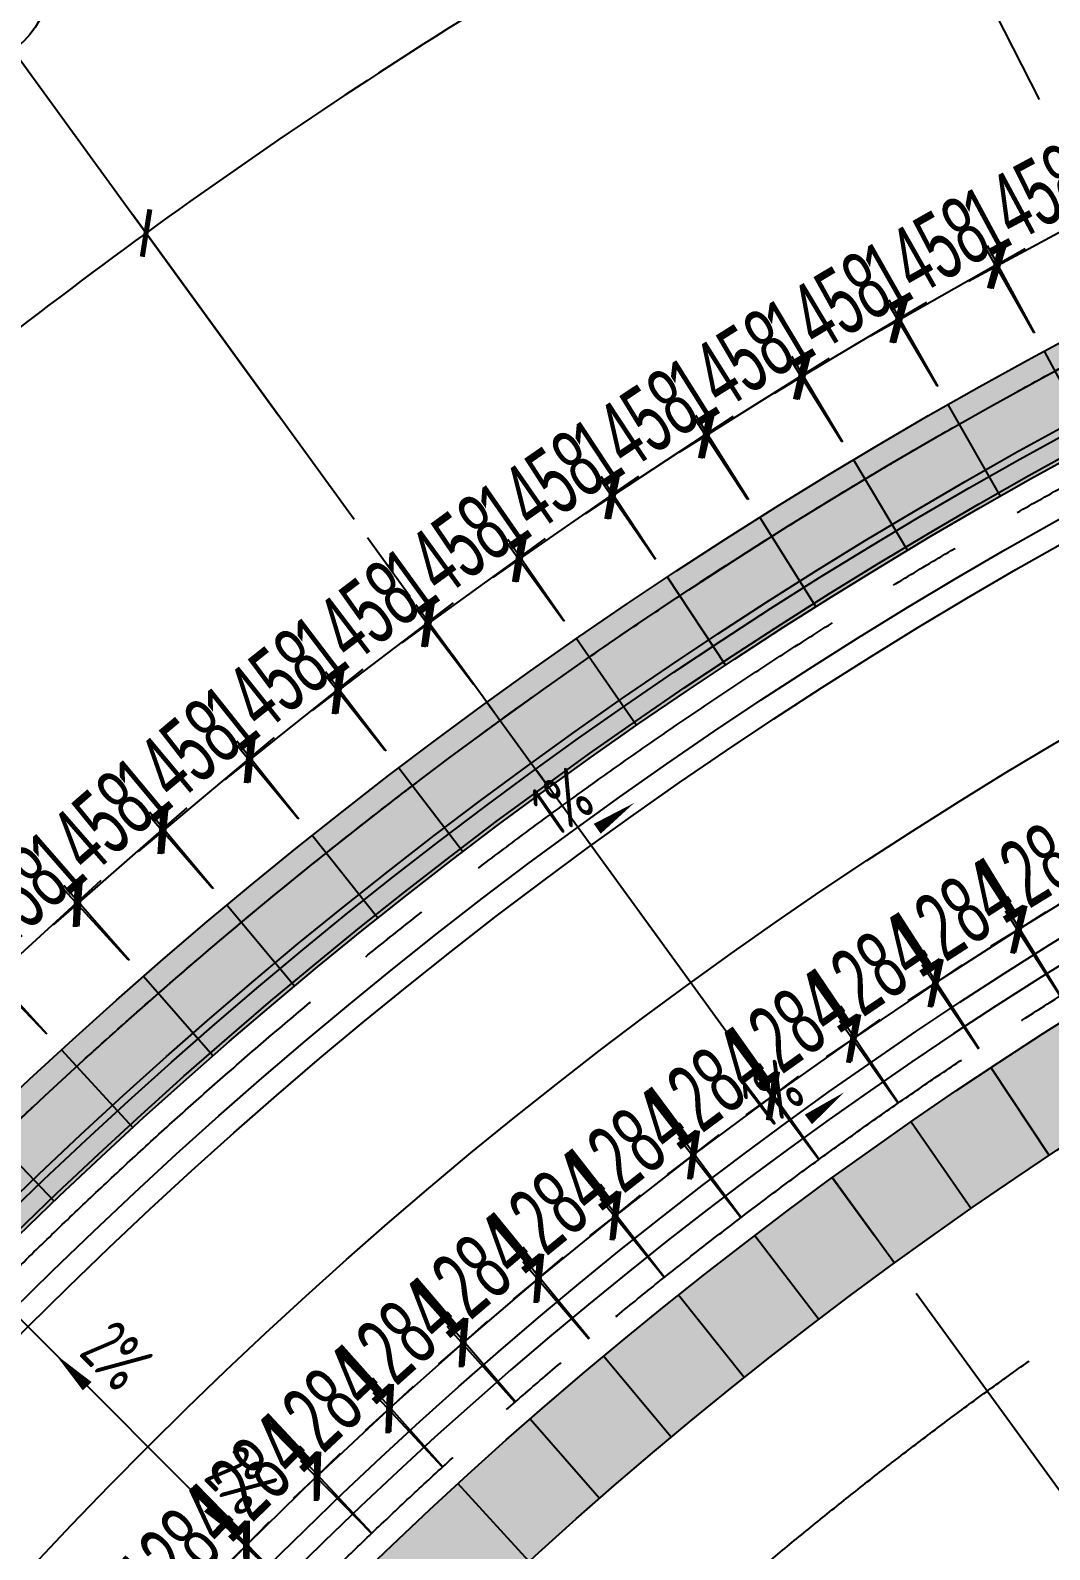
# Model space of a CAD drawing. Extents: x 104132 to 3338343, y -1228862 to 1409848.
# Drawn here: x 1716720 to 1730250, y 131837 to 151998 of the extents above; entities that cross this region are included whole.
import ezdxf
from ezdxf.enums import TextEntityAlignment as Align

# ---------------------------------------------------------------- set-up
doc = ezdxf.new("R2010")
doc.units = 0
doc.linetypes.add('CENTER', pattern=[50.8, 31.75, -6.35, 6.35, -6.35])
doc.linetypes.add('CENTER2', pattern=[28.575, 19.05, -3.175, 3.175, -3.175])
doc.layers.get('0').update_dxf_attribs({"color": 8})
doc.layers.get('Defpoints').update_dxf_attribs({"color": 8})
for name, color, linetype in [('#幕墙线-平面', 8, 'Continuous'), ('#标注', 8, 'Continuous'), ('#轴线', 8, 'CENTER2'), ('A-ROOF-DRAN', 8, 'Continuous'), ('dim', 8, 'Continuous'), ('DIM_SYMB', 8, 'Continuous'), ('DOTE', 8, 'CENTER'), ('IEL-FINE', 8, 'Continuous'), ('分水线', 8, 'Continuous'), ('女儿墙', 8, 'Continuous')]:
    doc.layers.add(name, color=color, linetype=linetype)
doc.styles.add('JHZX', font='jrs.shx', dxfattribs={"width": 0.6, "bigfont": 'jhz.shx'})
doc.styles.add('XD2008', font='xd-hzs.shx', dxfattribs={"width": 0.7, "bigfont": 'xd-hztxt.shx'})
doc.dimstyles.new('JZBZ-300', dxfattribs={"dimscale": 300, "dimtxt": 3, "dimasz": 1.5, "dimexe": 1, "dimexo": 1, "dimgap": 0.5, "dimtad": 1, "dimdec": 0, "dimdsep": 46, "dimtxsty": 'JHZX', "dimblk1": 'ARCHTICK', "dimblk2": 'ARCHTICK', "dimsah": 1, "dimcen": 0, "dimclrd": 1, "dimclre": 1, "dimclrt": 2, "dimadec": 3, "dimazin": 2, "dimtfac": 1, "dimtdec": 0, "dimtix": 1, "dimtmove": 0, "dimatfit": 3, "dimfxl": 1, "dimtolj": 1, "dimlwd": -1, "dimlwe": -1, "dimarcsym": 1})

# ---------------------------------------------------------------- blocks, each defined once
blk = doc.blocks.new('_ARCHTICK')
at = {"color": 0, "linetype": 'ByBlock', "const_width": 0.15}
blk.add_lwpolyline([(-0.5, -0.5), (0.5, 0.5)], dxfattribs=at)
blk = doc.blocks.new('*D27')
at = {"layer": '#标注', "color": 1, "ltscale": 300, "transparency": 16777216}
for p, q in [((550455, -82674), (548910, -77919)), ((540597, -86757), (538327, -82302))]:
    blk.add_line(p, q, dxfattribs=at)
blk.add_arc((571468, -147346), 72700, 108, 117, dxfattribs=at)
at = {"layer": 'Defpoints', "color": 0, "ltscale": 300, "transparency": 16777216}
for p in [(545415, -79475), (550547, -82959), (540733, -87025), (571468, -147346)]:
    blk.add_point(p, dxfattribs=at)
at = {"layer": '#标注', "color": 1, "ltscale": 300, "transparency": 16777216, "xscale": 450, "yscale": 450, "zscale": 450}
for p, rotation in [((549002, -78204), 18.0000000000014), ((538463, -82570), 207.0000000000022)]:
    blk.add_blockref('_ARCHTICK', p, dxfattribs=dict(at, rotation=rotation))
at = {"layer": '#标注', "color": 2, "ltscale": 300, "transparency": 16777216, "insert": (543417, -79626), "char_height": 900, "attachment_point": 5, "rotation": 22.5, "style": 'JHZX'}
blk.add_mtext('\\A1;9°', dxfattribs=at)
blk = doc.blocks.new('*D28')
at = {"layer": '#标注', "color": 1, "ltscale": 300, "transparency": 16777216}
for p, q in [((540597, -86757), (538327, -82302)), ((531498, -92333), (528560, -88288))]:
    blk.add_line(p, q, dxfattribs=at)
blk.add_arc((571468, -147346), 72700, 117, 126, dxfattribs=at)
at = {"layer": 'Defpoints', "color": 0, "ltscale": 300, "transparency": 16777216}
for p in [(535118, -84386), (540733, -87025), (531675, -92575), (571468, -147346)]:
    blk.add_point(p, dxfattribs=at)
at = {"layer": '#标注', "color": 1, "ltscale": 300, "transparency": 16777216, "xscale": 450, "yscale": 450, "zscale": 450}
for p, rotation in [((538463, -82570), 27.00000000000201), ((528736, -88530), 215.9999999999994)]:
    blk.add_blockref('_ARCHTICK', p, dxfattribs=dict(at, rotation=rotation))
at = {"layer": '#标注', "color": 2, "ltscale": 300, "transparency": 16777216, "insert": (533169, -84847), "char_height": 900, "attachment_point": 5, "rotation": 31.5, "style": 'JHZX'}
blk.add_mtext('\\A1;9°', dxfattribs=at)
blk = doc.blocks.new('*D29')
at = {"layer": '#标注', "color": 1, "ltscale": 300, "transparency": 16777216}
for p, q in [((531498, -92333), (528560, -88288)), ((523385, -99263), (519849, -95727))]:
    blk.add_line(p, q, dxfattribs=at)
blk.add_arc((571468, -147346), 72700, 126, 135, dxfattribs=at)
at = {"layer": 'Defpoints', "color": 0, "ltscale": 300, "transparency": 16777216}
for p in [(525716, -90847), (531675, -92575), (523597, -99475), (571468, -147346)]:
    blk.add_point(p, dxfattribs=at)
at = {"layer": '#标注', "color": 1, "ltscale": 300, "transparency": 16777216, "xscale": 450, "yscale": 450, "zscale": 450}
for p, rotation in [((528736, -88530), 35.99999999999944), ((520061, -95939), 224.9999999999997)]:
    blk.add_blockref('_ARCHTICK', p, dxfattribs=dict(at, rotation=rotation))
at = {"layer": '#标注', "color": 2, "ltscale": 300, "transparency": 16777216, "insert": (523863, -91608), "char_height": 900, "attachment_point": 5, "rotation": 40.5, "style": 'JHZX'}
blk.add_mtext('\\A1;9°', dxfattribs=at)
blk = doc.blocks.new('*U1046')
blk.add_line((0, -20), (0, 0))
blk.add_circle((0, -24), 4)
at = {"style": 'JHZX', "width": 0.75}
blk.add_attdef('AXES', text='', height=4, dxfattribs=at).set_placement((0, -24), align=Align.MIDDLE_CENTER)
blk = doc.blocks.new('A$C49f573b4')
at = {"layer": '女儿墙'}
for radius in [63900, 63650]:
    blk.add_circle((0, 0), radius, dxfattribs=at)
blk = doc.blocks.new('*U481')
at = {"layer": '#幕墙线-平面', "ltscale": 300}
blk.add_line((63600, -63600), (65000, -63600), dxfattribs=at)
blk = doc.blocks.new('*U482')
at = {"layer": '#幕墙线-平面'}
for p, rotation in [((847157, 6693), 118.285714285753), ((847847, 5444), 119.5714285714665), ((848565, 4211), 120.8571428571801), ((849311, 2994), 122.1428571428942), ((850084, 1794), 123.4285714286083), ((850883, 612), 124.7142857143222), ((851709, -552), 126.0000000000357), ((852561, -1697), 127.2857142857498), ((853438, -2823), 128.5714285714639), ((854340, -3929), 129.857142857178), ((855267, -5014), 131.1428571428922), ((856218, -6078), 132.4285714286065), ((857193, -7121), 133.7142857143207)]:
    blk.add_blockref('*U481', p, dxfattribs=dict(at, rotation=rotation))
blk = doc.blocks.new('*U483')
at = {"layer": '#幕墙线-平面', "ltscale": 300}
blk.add_line((55800, -55800), (57200, -55800), dxfattribs=at)
blk = doc.blocks.new('*U484')
at = {"layer": '#幕墙线-平面'}
for p, rotation in [((856593, 6091), 123.4285714286018), ((857295, 5054), 124.7142857143159), ((858019, 4033), 126.00000000003), ((858767, 3028), 127.2857142857438), ((859536, 2040), 128.5714285714579), ((860328, 1070), 129.8571428571721), ((861141, 118), 131.1428571428862), ((861975, -816), 132.4285714286003)]:
    blk.add_blockref('*U483', p, dxfattribs=dict(at, rotation=rotation))
blk = doc.blocks.new('*D587')
at = {"layer": 'Defpoints', "color": 0, "ltscale": 300, "transparency": 16777216}
for p in [(857342, 84756), (859310, 84807), (858256, 83799)]:
    blk.add_point(p, dxfattribs=at)
at = {"layer": 'dim', "color": 1, "ltscale": 300, "transparency": 16777216}
for p, q in [((859103, 85024), (858189, 85980)), ((858396, 85763), (858721, 86074)), ((858396, 85763), (857342, 84756)), ((858049, 84016), (857135, 84972)), ((857342, 84756), (857017, 84445))]:
    blk.add_line(p, q, dxfattribs=at)
at = {"layer": 'dim', "color": 1, "ltscale": 300, "transparency": 16777216, "xscale": 450, "yscale": 450, "zscale": 450}
for p, rotation in [((858396, 85763), 223.7142857143267), ((857342, 84756), 43.71428571432673)]:
    blk.add_blockref('_ARCHTICK', p, dxfattribs=dict(at, rotation=rotation))
at = {"layer": 'dim', "color": 2, "ltscale": 300, "transparency": 16777216, "insert": (857454, 85693), "char_height": 900, "attachment_point": 5, "rotation": 43.7143, "style": 'JHZX'}
blk.add_mtext('\\A1;1458', dxfattribs=at)
blk = doc.blocks.new('*D588')
at = {"layer": 'Defpoints', "color": 0, "ltscale": 300, "transparency": 16777216}
for p in [(858429, 85772), (860398, 85779), (859321, 84795)]:
    blk.add_point(p, dxfattribs=at)
at = {"layer": 'dim', "color": 1, "ltscale": 300, "transparency": 16777216}
for p, q in [((860195, 86001), (859303, 86977)), ((859505, 86756), (859837, 87059)), ((859505, 86756), (858429, 85772)), ((859119, 85017), (858226, 85993)), ((858429, 85772), (858097, 85468))]:
    blk.add_line(p, q, dxfattribs=at)
at = {"layer": 'dim', "color": 1, "ltscale": 300, "transparency": 16777216, "xscale": 450, "yscale": 450, "zscale": 450}
for p, rotation in [((859505, 86756), 222.4285714286114), ((858429, 85772), 42.42857142861146)]:
    blk.add_blockref('_ARCHTICK', p, dxfattribs=dict(at, rotation=rotation))
at = {"layer": 'dim', "color": 2, "ltscale": 300, "transparency": 16777216, "insert": (858562, 86707), "char_height": 900, "attachment_point": 5, "rotation": 42.4286, "style": 'JHZX'}
blk.add_mtext('\\A1;1458', dxfattribs=at)
blk = doc.blocks.new('*D589')
at = {"layer": 'Defpoints', "color": 0, "ltscale": 300, "transparency": 16777216}
for p in [(859538, 86763), (861507, 86726), (860409, 85767)]:
    blk.add_point(p, dxfattribs=at)
at = {"layer": 'dim', "color": 1, "ltscale": 300, "transparency": 16777216}
for p, q in [((861310, 86952), (860439, 87949)), ((860636, 87723), (860975, 88019)), ((860636, 87723), (859538, 86763)), ((860211, 85993), (859341, 86989)), ((859538, 86763), (859199, 86467))]:
    blk.add_line(p, q, dxfattribs=at)
at = {"layer": 'dim', "color": 1, "ltscale": 300, "transparency": 16777216, "xscale": 450, "yscale": 450, "zscale": 450}
for p, rotation in [((860636, 87723), 221.1428571428983), ((859538, 86763), 41.14285714289829)]:
    blk.add_blockref('_ARCHTICK', p, dxfattribs=dict(at, rotation=rotation))
at = {"layer": 'dim', "color": 2, "ltscale": 300, "transparency": 16777216, "insert": (859693, 87695), "char_height": 900, "attachment_point": 5, "rotation": 41.1429, "style": 'JHZX'}
blk.add_mtext('\\A1;1458', dxfattribs=at)
blk = doc.blocks.new('*D590')
at = {"layer": 'Defpoints', "color": 0, "ltscale": 300, "transparency": 16777216}
for p in [(860670, 87729), (862637, 87648), (861517, 86714)]:
    blk.add_point(p, dxfattribs=at)
at = {"layer": 'dim', "color": 1, "ltscale": 300, "transparency": 16777216}
for p, q in [((861789, 88664), (862135, 88952)), ((862445, 87879), (861597, 88894)), ((861789, 88664), (860670, 87729)), ((861325, 86944), (860477, 87960)), ((860670, 87729), (860324, 87441))]:
    blk.add_line(p, q, dxfattribs=at)
at = {"layer": 'dim', "color": 1, "ltscale": 300, "transparency": 16777216, "xscale": 450, "yscale": 450, "zscale": 450}
for p, rotation in [((861789, 88664), 219.8571428571859), ((860670, 87729), 39.85714285718591)]:
    blk.add_blockref('_ARCHTICK', p, dxfattribs=dict(at, rotation=rotation))
at = {"layer": 'dim', "color": 2, "ltscale": 300, "transparency": 16777216, "insert": (860845, 88657), "char_height": 900, "attachment_point": 5, "rotation": 39.8571, "style": 'JHZX'}
blk.add_mtext('\\A1;1458', dxfattribs=at)
blk = doc.blocks.new('*D591')
at = {"layer": 'Defpoints', "color": 0, "ltscale": 300, "transparency": 16777216}
for p in [(861822, 88670), (863787, 88545), (862647, 87636)]:
    blk.add_point(p, dxfattribs=at)
at = {"layer": 'dim', "color": 1, "ltscale": 300, "transparency": 16777216}
for p, q in [((863600, 88780), (862776, 89814)), ((862963, 89579), (863314, 89860)), ((862963, 89579), (861822, 88670)), ((862460, 87870), (861635, 88905)), ((861822, 88670), (861470, 88389))]:
    blk.add_line(p, q, dxfattribs=at)
at = {"layer": 'dim', "color": 1, "ltscale": 300, "transparency": 16777216, "xscale": 450, "yscale": 450, "zscale": 450}
for p, rotation in [((862963, 89579), 218.5714285714735), ((861822, 88670), 38.57142857147355)]:
    blk.add_blockref('_ARCHTICK', p, dxfattribs=dict(at, rotation=rotation))
at = {"layer": 'dim', "color": 2, "ltscale": 300, "transparency": 16777216, "insert": (862018, 89594), "char_height": 900, "attachment_point": 5, "rotation": 38.5714, "style": 'JHZX'}
blk.add_mtext('\\A1;1458', dxfattribs=at)
blk = doc.blocks.new('*D592')
at = {"layer": 'Defpoints', "color": 0, "ltscale": 300, "transparency": 16777216}
for p in [(862996, 89585), (864958, 89415), (863797, 88532)]:
    blk.add_point(p, dxfattribs=at)
at = {"layer": 'dim', "color": 1, "ltscale": 300, "transparency": 16777216}
for p, q in [((864156, 90468), (864514, 90741)), ((864776, 89654), (863975, 90707)), ((864156, 90468), (862996, 89585)), ((863616, 88771), (862814, 89823)), ((862996, 89585), (862638, 89312))]:
    blk.add_line(p, q, dxfattribs=at)
at = {"layer": 'dim', "color": 1, "ltscale": 300, "transparency": 16777216, "xscale": 450, "yscale": 450, "zscale": 450}
for p, rotation in [((864156, 90468), 217.2857142857596), ((862996, 89585), 37.28571428575962)]:
    blk.add_blockref('_ARCHTICK', p, dxfattribs=dict(at, rotation=rotation))
at = {"layer": 'dim', "color": 2, "ltscale": 300, "transparency": 16777216, "insert": (863213, 90504), "char_height": 900, "attachment_point": 5, "rotation": 37.2857, "style": 'JHZX'}
blk.add_mtext('\\A1;1458', dxfattribs=at)
blk = doc.blocks.new('*D593')
at = {"layer": 'Defpoints', "color": 0, "ltscale": 300, "transparency": 16777216}
for p in [(864190, 90473), (866147, 90259), (864967, 89402)]:
    blk.add_point(p, dxfattribs=at)
at = {"layer": 'dim', "color": 1, "ltscale": 300, "transparency": 16777216}
for p, q in [((865971, 90502), (865193, 91572)), ((865370, 91330), (865734, 91594)), ((865370, 91330), (864190, 90473)), ((864791, 89645), (864013, 90715)), ((864190, 90473), (863826, 90208))]:
    blk.add_line(p, q, dxfattribs=at)
at = {"layer": 'dim', "color": 1, "ltscale": 300, "transparency": 16777216, "xscale": 450, "yscale": 450, "zscale": 450}
for p, rotation in [((865370, 91330), 216.0000000000445), ((864190, 90473), 36.00000000004448)]:
    blk.add_blockref('_ARCHTICK', p, dxfattribs=dict(at, rotation=rotation))
at = {"layer": 'dim', "color": 2, "ltscale": 300, "transparency": 16777216, "insert": (864427, 91387), "char_height": 900, "attachment_point": 5, "rotation": 36, "style": 'JHZX'}
blk.add_mtext('\\A1;1458', dxfattribs=at)
blk = doc.blocks.new('*D594')
at = {"layer": 'Defpoints', "color": 0, "ltscale": 300, "transparency": 16777216}
for p in [(865403, 91333), (867355, 91077), (866157, 90246)]:
    blk.add_point(p, dxfattribs=at)
at = {"layer": 'dim', "color": 1, "ltscale": 300, "transparency": 16777216}
for p, q in [((867184, 91323), (866431, 92411)), ((866602, 92164), (866972, 92420)), ((866602, 92164), (865403, 91333)), ((865986, 90493), (865232, 91580)), ((865403, 91333), (865033, 91077))]:
    blk.add_line(p, q, dxfattribs=at)
at = {"layer": 'dim', "color": 1, "ltscale": 300, "transparency": 16777216, "xscale": 450, "yscale": 450, "zscale": 450}
for p, rotation in [((866602, 92164), 214.7142857143316), ((865403, 91333), 34.71428571433157)]:
    blk.add_blockref('_ARCHTICK', p, dxfattribs=dict(at, rotation=rotation))
at = {"layer": 'dim', "color": 2, "ltscale": 300, "transparency": 16777216, "insert": (865661, 92242), "char_height": 900, "attachment_point": 5, "rotation": 34.7143, "style": 'JHZX'}
blk.add_mtext('\\A1;1458', dxfattribs=at)
blk = doc.blocks.new('*D595')
at = {"layer": 'Defpoints', "color": 0, "ltscale": 300, "transparency": 16777216}
for p in [(866636, 92167), (868582, 91866), (867364, 91063)]:
    blk.add_point(p, dxfattribs=at)
at = {"layer": 'dim', "color": 1, "ltscale": 300, "transparency": 16777216}
for p, q in [((868416, 92117), (867687, 93221)), ((867853, 92970), (868228, 93218)), ((867853, 92970), (866636, 92167)), ((867199, 91313), (866470, 92417)), ((866636, 92167), (866260, 91919))]:
    blk.add_line(p, q, dxfattribs=at)
at = {"layer": 'dim', "color": 1, "ltscale": 300, "transparency": 16777216, "xscale": 450, "yscale": 450, "zscale": 450}
for p, rotation in [((867853, 92970), 213.4285714286173), ((866636, 92167), 33.42857142861733)]:
    blk.add_blockref('_ARCHTICK', p, dxfattribs=dict(at, rotation=rotation))
at = {"layer": 'dim', "color": 2, "ltscale": 300, "transparency": 16777216, "insert": (866914, 93069), "char_height": 900, "attachment_point": 5, "rotation": 33.4286, "style": 'JHZX'}
blk.add_mtext('\\A1;1458', dxfattribs=at)
blk = doc.blocks.new('*D596')
at = {"layer": 'Defpoints', "color": 0, "ltscale": 300, "transparency": 16777216}
for p in [(867886, 92973), (869825, 92628), (868590, 91853)]:
    blk.add_point(p, dxfattribs=at)
at = {"layer": 'dim', "color": 1, "ltscale": 300, "transparency": 16777216}
for p, q in [((869665, 92882), (868962, 94003)), ((869121, 93749), (869502, 93988)), ((869121, 93749), (867886, 92973)), ((868431, 92107), (867727, 93227)), ((867886, 92973), (867505, 92733))]:
    blk.add_line(p, q, dxfattribs=at)
at = {"layer": 'dim', "color": 1, "ltscale": 300, "transparency": 16777216, "xscale": 450, "yscale": 450, "zscale": 450}
for p, rotation in [((869121, 93749), 212.1428571429018), ((867886, 92973), 32.14285714290178)]:
    blk.add_blockref('_ARCHTICK', p, dxfattribs=dict(at, rotation=rotation))
at = {"layer": 'dim', "color": 2, "ltscale": 300, "transparency": 16777216, "insert": (868185, 93869), "char_height": 900, "attachment_point": 5, "rotation": 32.1429, "style": 'JHZX'}
blk.add_mtext('\\A1;1458', dxfattribs=at)
blk = doc.blocks.new('*D597')
at = {"layer": 'Defpoints', "color": 0, "ltscale": 300, "transparency": 16777216}
for p in [(869155, 93750), (871085, 93362), (869833, 92614)]:
    blk.add_point(p, dxfattribs=at)
at = {"layer": 'dim', "color": 1, "ltscale": 300, "transparency": 16777216}
for p, q in [((870932, 93620), (870253, 94756)), ((870407, 94498), (870793, 94729)), ((870407, 94498), (869155, 93750)), ((869680, 92872), (869001, 94008)), ((869155, 93750), (868769, 93519))]:
    blk.add_line(p, q, dxfattribs=at)
at = {"layer": 'dim', "color": 1, "ltscale": 300, "transparency": 16777216, "xscale": 450, "yscale": 450, "zscale": 450}
for p, rotation in [((870407, 94498), 210.8571428571892), ((869155, 93750), 30.85714285718917)]:
    blk.add_blockref('_ARCHTICK', p, dxfattribs=dict(at, rotation=rotation))
at = {"layer": 'dim', "color": 2, "ltscale": 300, "transparency": 16777216, "insert": (869473, 94639), "char_height": 900, "attachment_point": 5, "rotation": 30.8571, "style": 'JHZX'}
blk.add_mtext('\\A1;1458', dxfattribs=at)
blk = doc.blocks.new('*D598')
at = {"layer": 'Defpoints', "color": 0, "ltscale": 300, "transparency": 16777216}
for p in [(870441, 94499), (872362, 94068), (871094, 93348)]:
    blk.add_point(p, dxfattribs=at)
at = {"layer": 'dim', "color": 1, "ltscale": 300, "transparency": 16777216}
for p, q in [((872214, 94329), (871561, 95479)), ((871709, 95219), (872101, 95441)), ((871709, 95219), (870441, 94499)), ((870946, 93609), (870293, 94760)), ((870441, 94499), (870049, 94277))]:
    blk.add_line(p, q, dxfattribs=at)
at = {"layer": 'dim', "color": 1, "ltscale": 300, "transparency": 16777216, "xscale": 450, "yscale": 450, "zscale": 450}
for p, rotation in [((871709, 95219), 209.5714285714744), ((870441, 94499), 29.57142857147442)]:
    blk.add_blockref('_ARCHTICK', p, dxfattribs=dict(at, rotation=rotation))
at = {"layer": 'dim', "color": 2, "ltscale": 300, "transparency": 16777216, "insert": (870779, 95381), "char_height": 900, "attachment_point": 5, "rotation": 29.5714, "style": 'JHZX'}
blk.add_mtext('\\A1;1458', dxfattribs=at)
blk = doc.blocks.new('*D599')
at = {"layer": 'Defpoints', "color": 0, "ltscale": 300, "transparency": 16777216}
for p in [(871743, 95218), (873654, 94745), (872370, 94054)]:
    blk.add_point(p, dxfattribs=at)
at = {"layer": 'dim', "color": 1, "ltscale": 300, "transparency": 16777216}
for p, q in [((873512, 95009), (872885, 96174)), ((873027, 95910), (873423, 96123)), ((873027, 95910), (871743, 95218)), ((872228, 94318), (871601, 95483)), ((871743, 95218), (871347, 95005))]:
    blk.add_line(p, q, dxfattribs=at)
at = {"layer": 'dim', "color": 1, "ltscale": 300, "transparency": 16777216, "xscale": 450, "yscale": 450, "zscale": 450}
for p, rotation in [((873027, 95910), 208.2857142857587), ((871743, 95218), 28.28571428575877)]:
    blk.add_blockref('_ARCHTICK', p, dxfattribs=dict(at, rotation=rotation))
at = {"layer": 'dim', "color": 2, "ltscale": 300, "transparency": 16777216, "insert": (872101, 96092), "char_height": 900, "attachment_point": 5, "rotation": 28.2857, "style": 'JHZX'}
blk.add_mtext('\\A1;1458', dxfattribs=at)
blk = doc.blocks.new('*D914')
at = {"layer": '#标注', "color": 1, "ltscale": 300, "transparency": 16777216}
for p, q in [((873668, 86190), (872964, 87339)), ((873120, 87084), (873504, 87319)), ((873120, 87084), (872026, 86413)), ((872573, 85519), (871869, 86669)), ((872026, 86413), (871642, 86178))]:
    blk.add_line(p, q, dxfattribs=at)
at = {"layer": 'Defpoints', "color": 0, "ltscale": 300, "transparency": 16777216}
for p in [(872026, 86413), (873825, 85934), (872730, 85264)]:
    blk.add_point(p, dxfattribs=at)
at = {"layer": '#标注', "color": 1, "ltscale": 300, "transparency": 16777216, "xscale": 450, "yscale": 450, "zscale": 450}
for p, rotation in [((873120, 87084), 211.4999999987175), ((872026, 86413), 31.49999999871747)]:
    blk.add_blockref('_ARCHTICK', p, dxfattribs=dict(at, rotation=rotation))
at = {"layer": '#标注', "color": 2, "ltscale": 300, "transparency": 16777216, "insert": (872260, 87260), "char_height": 900, "attachment_point": 5, "rotation": 31.5, "style": 'JHZX'}
blk.add_mtext('\\A1;1284', dxfattribs=at)
blk = doc.blocks.new('*D915')
at = {"layer": '#标注', "color": 1, "ltscale": 300, "transparency": 16777216}
for p, q in [((872568, 85516), (871838, 86649)), ((872000, 86397), (872379, 86640)), ((872000, 86397), (870921, 85702)), ((871489, 84821), (870759, 85954)), ((870921, 85702), (870543, 85458))]:
    blk.add_line(p, q, dxfattribs=at)
at = {"layer": 'Defpoints', "color": 0, "ltscale": 300, "transparency": 16777216}
for p in [(870921, 85702), (872730, 85264), (871651, 84569)]:
    blk.add_point(p, dxfattribs=at)
at = {"layer": '#标注', "color": 1, "ltscale": 300, "transparency": 16777216, "xscale": 450, "yscale": 450, "zscale": 450}
for p, rotation in [((872000, 86397), 212.7857142844262), ((870921, 85702), 32.78571428442621)]:
    blk.add_blockref('_ARCHTICK', p, dxfattribs=dict(at, rotation=rotation))
at = {"layer": '#标注', "color": 2, "ltscale": 300, "transparency": 16777216, "insert": (871136, 86554), "char_height": 900, "attachment_point": 5, "rotation": 32.7857, "style": 'JHZX'}
blk.add_mtext('\\A1;1284', dxfattribs=at)
blk = doc.blocks.new('*D916')
at = {"layer": '#标注', "color": 1, "ltscale": 300, "transparency": 16777216}
for p, q in [((871483, 84817), (870728, 85934)), ((870896, 85685), (871269, 85937)), ((870896, 85685), (869833, 84966)), ((870420, 84098), (869665, 85214)), ((869833, 84966), (869460, 84714))]:
    blk.add_line(p, q, dxfattribs=at)
at = {"layer": 'Defpoints', "color": 0, "ltscale": 300, "transparency": 16777216}
for p in [(869833, 84966), (871651, 84569), (870588, 83850)]:
    blk.add_point(p, dxfattribs=at)
at = {"layer": '#标注', "color": 1, "ltscale": 300, "transparency": 16777216, "xscale": 450, "yscale": 450, "zscale": 450}
for p, rotation in [((870896, 85685), 214.0714285701434), ((869833, 84966), 34.07142857014335)]:
    blk.add_blockref('_ARCHTICK', p, dxfattribs=dict(at, rotation=rotation))
at = {"layer": '#标注', "color": 2, "ltscale": 300, "transparency": 16777216, "insert": (870028, 85823), "char_height": 900, "attachment_point": 5, "rotation": 34.0714, "style": 'JHZX'}
blk.add_mtext('\\A1;1284', dxfattribs=at)
blk = doc.blocks.new('*D917')
at = {"layer": '#标注', "color": 1, "ltscale": 300, "transparency": 16777216}
for p, q in [((870414, 84094), (869634, 85193)), ((869808, 84949), (870175, 85209)), ((869808, 84949), (868761, 84206)), ((869368, 83351), (868588, 84451)), ((868761, 84206), (868394, 83946))]:
    blk.add_line(p, q, dxfattribs=at)
at = {"layer": 'Defpoints', "color": 0, "ltscale": 300, "transparency": 16777216}
for p in [(868761, 84206), (870588, 83850), (869541, 83107)]:
    blk.add_point(p, dxfattribs=at)
at = {"layer": '#标注', "color": 1, "ltscale": 300, "transparency": 16777216, "xscale": 450, "yscale": 450, "zscale": 450}
for p, rotation in [((869808, 84949), 215.3571428558588), ((868761, 84206), 35.35714285585875)]:
    blk.add_blockref('_ARCHTICK', p, dxfattribs=dict(at, rotation=rotation))
at = {"layer": '#标注', "color": 2, "ltscale": 300, "transparency": 16777216, "insert": (868937, 85067), "char_height": 900, "attachment_point": 5, "rotation": 35.3571, "style": 'JHZX'}
blk.add_mtext('\\A1;1284', dxfattribs=at)
blk = doc.blocks.new('*D918')
at = {"layer": '#标注', "color": 1, "ltscale": 300, "transparency": 16777216}
for p, q in [((869362, 83348), (868558, 84429)), ((868737, 84188), (869098, 84457)), ((868737, 84188), (867707, 83422)), ((868332, 82581), (867528, 83663)), ((867707, 83422), (867346, 83154))]:
    blk.add_line(p, q, dxfattribs=at)
at = {"layer": 'Defpoints', "color": 0, "ltscale": 300, "transparency": 16777216}
for p in [(867707, 83422), (869541, 83107), (868511, 82341)]:
    blk.add_point(p, dxfattribs=at)
at = {"layer": '#标注', "color": 1, "ltscale": 300, "transparency": 16777216, "xscale": 450, "yscale": 450, "zscale": 450}
for p, rotation in [((868737, 84188), 216.6428571415722), ((867707, 83422), 36.64285714157217)]:
    blk.add_blockref('_ARCHTICK', p, dxfattribs=dict(at, rotation=rotation))
at = {"layer": '#标注', "color": 2, "ltscale": 300, "transparency": 16777216, "insert": (867864, 84287), "char_height": 900, "attachment_point": 5, "rotation": 36.6429, "style": 'JHZX'}
blk.add_mtext('\\A1;1284', dxfattribs=at)
blk = doc.blocks.new('*D919')
at = {"layer": '#标注', "color": 1, "ltscale": 300, "transparency": 16777216}
for p, q in [((867683, 83404), (868038, 83680)), ((868327, 82577), (867498, 83641)), ((867683, 83404), (866670, 82615)), ((867314, 81788), (866486, 82852)), ((866670, 82615), (866315, 82338))]:
    blk.add_line(p, q, dxfattribs=at)
at = {"layer": 'Defpoints', "color": 0, "ltscale": 300, "transparency": 16777216}
for p in [(866670, 82615), (868511, 82341), (867499, 81552)]:
    blk.add_point(p, dxfattribs=at)
at = {"layer": '#标注', "color": 1, "ltscale": 300, "transparency": 16777216, "xscale": 450, "yscale": 450, "zscale": 450}
for p, rotation in [((867683, 83404), 217.9285714272845), ((866670, 82615), 37.92857142728452)]:
    blk.add_blockref('_ARCHTICK', p, dxfattribs=dict(at, rotation=rotation))
at = {"layer": '#标注', "color": 2, "ltscale": 300, "transparency": 16777216, "insert": (866808, 83483), "char_height": 900, "attachment_point": 5, "rotation": 37.9286, "style": 'JHZX'}
blk.add_mtext('\\A1;1284', dxfattribs=at)
blk = doc.blocks.new('*D920')
at = {"layer": '#标注', "color": 1, "ltscale": 300, "transparency": 16777216}
for p, q in [((866647, 82596), (866995, 82881)), ((867309, 81784), (866457, 82828)), ((866647, 82596), (865652, 81785)), ((866315, 80973), (865463, 82017)), ((865652, 81785), (865304, 81500))]:
    blk.add_line(p, q, dxfattribs=at)
at = {"layer": 'Defpoints', "color": 0, "ltscale": 300, "transparency": 16777216}
for p in [(865652, 81785), (867499, 81552), (866504, 80740)]:
    blk.add_point(p, dxfattribs=at)
at = {"layer": '#标注', "color": 1, "ltscale": 300, "transparency": 16777216, "xscale": 450, "yscale": 450, "zscale": 450}
for p, rotation in [((866647, 82596), 219.2142857129976), ((865652, 81785), 39.21428571299759)]:
    blk.add_blockref('_ARCHTICK', p, dxfattribs=dict(at, rotation=rotation))
at = {"layer": '#标注', "color": 2, "ltscale": 300, "transparency": 16777216, "insert": (865770, 82655), "char_height": 900, "attachment_point": 5, "rotation": 39.2143, "style": 'JHZX'}
blk.add_mtext('\\A1;1284', dxfattribs=at)
blk = doc.blocks.new('*D921')
at = {"layer": '#标注', "color": 1, "ltscale": 300, "transparency": 16777216}
for p, q in [((865629, 81765), (865971, 82057)), ((866310, 80968), (865434, 81993)), ((865629, 81765), (864653, 80932)), ((865334, 80135), (864458, 81160)), ((864653, 80932), (864311, 80639))]:
    blk.add_line(p, q, dxfattribs=at)
at = {"layer": 'Defpoints', "color": 0, "ltscale": 300, "transparency": 16777216}
for p in [(864653, 80932), (866504, 80740), (865528, 79907)]:
    blk.add_point(p, dxfattribs=at)
at = {"layer": '#标注', "color": 1, "ltscale": 300, "transparency": 16777216, "xscale": 450, "yscale": 450, "zscale": 450}
for p, rotation in [((865629, 81765), 220.4999999987159), ((864653, 80932), 40.4999999987159)]:
    blk.add_blockref('_ARCHTICK', p, dxfattribs=dict(at, rotation=rotation))
at = {"layer": '#标注', "color": 2, "ltscale": 300, "transparency": 16777216, "insert": (864751, 81805), "char_height": 900, "attachment_point": 5, "rotation": 40.5, "style": 'JHZX'}
blk.add_mtext('\\A1;1284', dxfattribs=at)
blk = doc.blocks.new('*D922')
at = {"layer": '#标注', "color": 1, "ltscale": 300, "transparency": 16777216}
for p, q in [((865328, 80130), (864430, 81135)), ((864630, 80912), (864966, 81212)), ((864630, 80912), (863673, 80056)), ((864371, 79275), (863473, 80280)), ((863673, 80056), (863338, 79757))]:
    blk.add_line(p, q, dxfattribs=at)
at = {"layer": 'Defpoints', "color": 0, "ltscale": 300, "transparency": 16777216}
for p in [(863673, 80056), (865528, 79907), (864571, 79051)]:
    blk.add_point(p, dxfattribs=at)
at = {"layer": '#标注', "color": 1, "ltscale": 300, "transparency": 16777216, "xscale": 450, "yscale": 450, "zscale": 450}
for p, rotation in [((864630, 80912), 221.7857142844261), ((863673, 80056), 41.78571428442609)]:
    blk.add_blockref('_ARCHTICK', p, dxfattribs=dict(at, rotation=rotation))
at = {"layer": '#标注', "color": 2, "ltscale": 300, "transparency": 16777216, "insert": (863752, 80931), "char_height": 900, "attachment_point": 5, "rotation": 41.7857, "style": 'JHZX'}
blk.add_mtext('\\A1;1284', dxfattribs=at)
blk = doc.blocks.new('*D923')
at = {"layer": '#标注', "color": 1, "ltscale": 300, "transparency": 16777216}
for p, q in [((864366, 79271), (863446, 80255)), ((863651, 80036), (863980, 80343)), ((863651, 80036), (862713, 79159)), ((863429, 78394), (862508, 79379)), ((862713, 79159), (862385, 78852))]:
    blk.add_line(p, q, dxfattribs=at)
at = {"layer": 'Defpoints', "color": 0, "ltscale": 300, "transparency": 16777216}
for p in [(862713, 79159), (864571, 79051), (863634, 78175)]:
    blk.add_point(p, dxfattribs=at)
at = {"layer": '#标注', "color": 1, "ltscale": 300, "transparency": 16777216, "xscale": 450, "yscale": 450, "zscale": 450}
for p, rotation in [((863651, 80036), 223.0714285701397), ((862713, 79159), 43.07142857013977)]:
    blk.add_blockref('_ARCHTICK', p, dxfattribs=dict(at, rotation=rotation))
at = {"layer": '#标注', "color": 2, "ltscale": 300, "transparency": 16777216, "insert": (862772, 80036), "char_height": 900, "attachment_point": 5, "rotation": 43.0714, "style": 'JHZX'}
blk.add_mtext('\\A1;1284', dxfattribs=at)
blk = doc.blocks.new('*D924')
at = {"layer": '#标注', "color": 1, "ltscale": 300, "transparency": 16777216}
for p, q in [((862691, 79139), (863013, 79453)), ((863424, 78389), (862482, 79353)), ((862691, 79139), (861774, 78241)), ((862506, 77492), (861564, 78456)), ((861774, 78241), (861452, 77927))]:
    blk.add_line(p, q, dxfattribs=at)
at = {"layer": 'Defpoints', "color": 0, "ltscale": 300, "transparency": 16777216}
for p in [(861774, 78241), (863634, 78175), (862716, 77278)]:
    blk.add_point(p, dxfattribs=at)
at = {"layer": '#标注', "color": 1, "ltscale": 300, "transparency": 16777216, "xscale": 450, "yscale": 450, "zscale": 450}
for p, rotation in [((862691, 79139), 224.357142855854), ((861774, 78241), 44.35714285585397)]:
    blk.add_blockref('_ARCHTICK', p, dxfattribs=dict(at, rotation=rotation))
at = {"layer": '#标注', "color": 2, "ltscale": 300, "transparency": 16777216, "insert": (861813, 79119), "char_height": 900, "attachment_point": 5, "rotation": 44.3571, "style": 'JHZX'}
blk.add_mtext('\\A1;1284', dxfattribs=at)
blk = doc.blocks.new('*D925')
at = {"layer": '#标注', "color": 1, "ltscale": 300, "transparency": 16777216}
for p, q in [((862501, 77487), (861538, 78430)), ((861752, 78220), (862067, 78542)), ((861752, 78220), (860855, 77302)), ((861604, 76570), (860640, 77512)), ((860855, 77302), (860540, 76980))]:
    blk.add_line(p, q, dxfattribs=at)
at = {"layer": 'Defpoints', "color": 0, "ltscale": 300, "transparency": 16777216}
for p in [(860855, 77302), (862716, 77278), (861819, 76360)]:
    blk.add_point(p, dxfattribs=at)
at = {"layer": '#标注', "color": 1, "ltscale": 300, "transparency": 16777216, "xscale": 450, "yscale": 450, "zscale": 450}
for p, rotation in [((861752, 78220), 225.6428571415682), ((860855, 77302), 45.64285714156815)]:
    blk.add_blockref('_ARCHTICK', p, dxfattribs=dict(at, rotation=rotation))
at = {"layer": '#标注', "color": 2, "ltscale": 300, "transparency": 16777216, "insert": (860875, 78180), "char_height": 900, "attachment_point": 5, "rotation": 45.6429, "style": 'JHZX'}
blk.add_mtext('\\A1;1284', dxfattribs=at)
blk = doc.blocks.new('轴网20240313')
at = {"layer": '#标注', "ltscale": 300}
blk.add_circle((571467.9, -147345.9), 64700, dxfattribs=at)
at = {"layer": '#轴线', "ltscale": 300}
for p, q in [((562474.7, -134967.9), (531674.8, -92575.4)), ((560649.1, -136527.2), (523596.7, -99474.8))]:
    blk.add_line(p, q, dxfattribs=at)
for radius in [64700, 63300, 57500, 53700, 44100]:
    blk.add_circle((571467.9, -147345.9), radius, dxfattribs=at)
at = {"layer": '#标注', "xscale": 300, "yscale": 300, "zscale": 300, "rotation": 215.9999999999867}
blk.add_blockref('*U1046', (530499.2, -90957.4), dxfattribs=at).add_auto_attribs({'AXES': '25'})
at = {"layer": '#标注', "ltscale": 300}
for base, p1, p2, picture, middle in [((545414.5, -79474.6), (550547.4, -82959.4), (540732.7, -87024.7), '*D27', (543417.2, -79625.5)), ((535117.9, -84385.8), (540732.7, -87024.7), (531674.8, -92575.4), '*D28', (533168.7, -84847.4)), ((525716.3, -90847.4), (531674.8, -92575.4), (523596.7, -99474.8), '*D29', (523863.3, -91608.1))]:
    dim = blk.add_angular_dim_3p(base=base, center=(571467.9, -147345.9), p1=p1, p2=p2, dimstyle='JZBZ-300', dxfattribs=at)
    dim.commit()
    dim.dimension.update_dxf_attribs({"geometry": picture, "text_midpoint": middle})
blk = doc.blocks.new('ERTQWE')
at = {"layer": '#标注', "ltscale": 300}
for p1, p2, distance, picture, middle in [((873824.6, 85934.3), (872730.2, 85263.7), -1347.8, '*D914', (872259.7, 87259.8)), ((872730.2, 85263.7), (871651.2, 84568.6), -1347.8, '*D915', (871136, 86553.7)), ((871651.1764, 84568.6487), (870587.9707, 83849.5773), -1347.78, '*D916', (870028.3766, 85822.5367)), ((870588, 83849.6), (869541.2, 83106.8), -1347.8, '*D917', (868937.4, 85066.7)), ((869541.2, 83106.8), (868511.3, 82340.8), -1347.8, '*D918', (867863.7, 84286.6)), ((868511.3, 82340.8), (867498.9, 81551.8), -1347.8, '*D919', (866807.8, 83482.7)), ((867498.9, 81551.8), (866504.4, 80740.3), -1347.8, '*D920', (865770.2, 82655.2)), ((866504.4, 80740.3), (865528.4, 79906.7), -1347.8, '*D921', (864751.4, 81804.6)), ((865528.4, 79906.7), (864571.3, 79051.5), -1347.8, '*D922', (863752, 80931.5)), ((864571.3, 79051.5), (863633.7, 78174.9), -1347.8, '*D923', (862772.4, 80036.1)), ((863633.7002, 78174.9248), (862715.9759, 77277.5665), -1347.78, '*D924', (861813.0891, 79118.9002)), ((862716, 77277.6), (861818.6, 76359.8), -1347.8, '*D925', (860874.6, 78180.5))]:
    dim = blk.add_aligned_dim(p1=p1, p2=p2, distance=distance, dimstyle='JZBZ-300', dxfattribs=at)
    dim.commit()
    dim.dimension.update_dxf_attribs({"geometry": picture, "text_midpoint": middle})
at = {"layer": 'dim', "ltscale": 300}
for p1, p2, picture, middle in [((873654.1, 94744.6), (872369.8, 94053.5), '*D599', (872100.7, 96092.4)), ((872362, 94067.9), (871093.6, 93348.2), '*D598', (870778.8, 95380.5)), ((871085.5, 93362.4), (869833.5, 92614.4), '*D597', (869473.2, 94639.1)), ((869825.1, 92628.4), (868590.2, 91852.5), '*D596', (868184.6, 93868.7)), ((868581.5, 91866.4), (867364.3, 91062.9), '*D595', (866913.6, 93069.5)), ((867355.3, 91076.6), (866156.5, 90246), '*D594', (865660.8, 92242)), ((866147.2, 90259.5), (864967.3, 89402.2), '*D593', (864427, 91386.5)), ((864957.7, 89415.5), (863797.3, 88532), '*D592', (863212.6, 90503.7)), ((863787.4, 88545), (862647.2, 87635.7), '*D591', (862018.3, 89593.7)), ((862637, 87648.5), (861517.4, 86713.8), '*D590', (860844.8, 88657.3)), ((861506.9, 86726.4), (860408.6, 85766.8), '*D589', (859692.6, 87694.7)), ((860397.8, 85779.1), (859321.3, 84795.2), '*D588', (858562.2, 86706.5)), ((859310.3, 84807.2), (858256.2, 83799.4), '*D587', (857454.4, 85693.2))]:
    dim = blk.add_aligned_dim(p1=p1, p2=p2, distance=-1322.9, dimstyle='JZBZ-300', dxfattribs=at)
    dim.commit()
    dim.dimension.update_dxf_attribs({"geometry": picture, "text_midpoint": middle})
blk = doc.blocks.new('QWEDSG')
at = {"layer": 'IEL-FINE', "ltscale": 300}
h = blk.add_hatch(dxfattribs=at)
h.set_pattern_fill('DOTS', color=256, scale=200)
h.set_pattern_definition([(0, (838162.48, -28168.94), (158.75, 317.5), [0, -317.5])])
edge = h.paths.add_edge_path(flags=17)
edge.add_arc((903162, 36831), 63600, 0, 360)
edge = h.paths.add_edge_path()
edge.add_arc((903162, 36831), 65000, 0, 360)
h = blk.add_hatch(dxfattribs=at)
h.set_pattern_fill('DOTS', color=256, scale=200)
h.set_pattern_definition([(0, (845962.48, -20368.94), (158.75, 317.5), [0, -317.5])])
edge = h.paths.add_edge_path(flags=17)
edge.add_arc((903162, 36831), 55800, 0, 360)
edge = h.paths.add_edge_path()
edge.add_arc((903162, 36831), 57200, 0, 360)
at = {"layer": '#幕墙线-平面'}
for radius in [65000, 64000, 63600, 57200, 55800]:
    blk.add_circle((903162, 36831), radius, dxfattribs=at)
for name in ['ERTQWE', '*U482', '*U484']:
    blk.add_blockref(name, (0, 0), dxfattribs=at)

msp = doc.modelspace()

# ---------------------------------------------------------------- linework, layer by layer
at = {"layer": 'A-ROOF-DRAN'}
for radius in [62950, 62650, 58150]:
    msp.add_circle((1760988, 90493), radius, dxfattribs=at)
msp.add_arc((1760988, 90493), 57850, 71.70287, 331.36515, dxfattribs=at)
at = {"layer": 'DIM_SYMB'}
for points in [[(1723427, 140832, 0, 0, 0), (1724737, 141747, 0, 160, 0), (1724245, 141403, 0, 0, 0)], [(1726251, 136944, 0, 0, 0), (1727526, 137908, 0, 160, 0), (1727048, 137546, 0, 0, 0)], [(1717854, 133627, 0, 0, 0), (1717050, 134431, 0, 160, 0), (1717474, 134006, 0, 0, 0)], [(1718703, 132778, 0, 0, 0), (1719506, 131974, 0, 160, 0), (1719082, 132399, 0, 0, 0)]]:
    msp.add_lwpolyline(points, format="xyseb", dxfattribs=at)
at = {"layer": '分水线'}
msp.add_circle((1760988, 90493), 60400, dxfattribs=at)

# ---------------------------------------------------------------- block references
at = {"layer": '#幕墙线-平面'}
msp.add_blockref('QWEDSG', (857825, 53662), dxfattribs=at)
at = {"layer": '#幕墙线-平面', "ltscale": 300}
msp.add_blockref('A$C49f573b4', (1760988, 90493), dxfattribs=at)
at = {"layer": 'DOTE'}
msp.add_blockref('轴网20240313', (1189520, 237839), dxfattribs=at)

# ---------------------------------------------------------------- texts
at = {"layer": 'DIM_SYMB', "style": 'XD2008', "width": 0.7}
for s, rotation, p in [('1%%%', 34.9222, (1723699, 141278)), ('1%%%', 37.0778, (1726506, 137401)), ('2%%%', 315, (1717347, 134430)), ('2%%%', 315, (1719000, 132778))]:
    msp.add_text(s, height=700, rotation=rotation, dxfattribs=at).set_placement(p)

doc.saveas('drawing.dxf')
